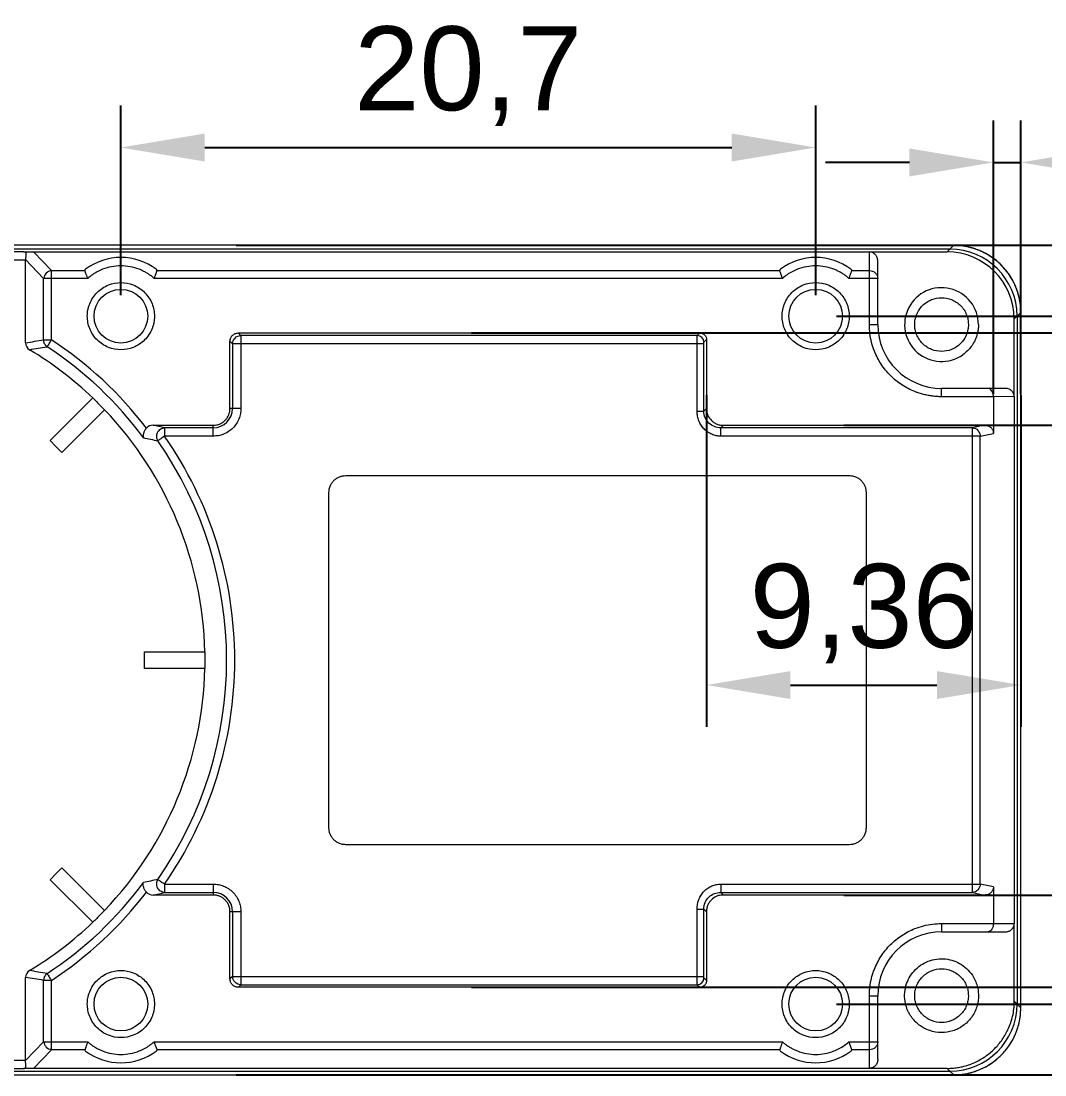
# Model space of a CAD drawing. Header units: millimetres. Extents: x 0 to 297, y 0 to 210.
# Drawn here: x 91.1 to 121.6, y 115.95 to 147.35 of the extents above; entities that cross this region are included whole.
import ezdxf

# ---------------------------------------------------------------- set-up
doc = ezdxf.new("R2010")
doc.units = ezdxf.units.MM
doc.layers.add('标注层', color=90, linetype='Continuous')
doc.styles.get("Standard").update_dxf_attribs({"font": 'arial.ttf'})
doc.dimstyles.new('ISO-25', dxfattribs={"dimtxt": 2.5, "dimasz": 2.5, "dimexe": 1.25, "dimexo": 0.625, "dimtad": 1, "dimtxsty": 'Standard', "dimcen": 2.5, "dimadec": 0, "dimazin": 0, "dimtfac": 1, "dimtmove": 0, "dimatfit": 3, "dimfxl": 0, "dimarcsym": 0})

# ---------------------------------------------------------------- blocks, each defined once
blk = doc.blocks.new('*D5')
at = {"layer": 'Defpoints', "color": 0, "transparency": 16777216}
for p in [(114.773, 143.584), (94.073, 138.557), (114.773, 138.557)]:
    blk.add_point(p, dxfattribs=at)
at = {"layer": '标注层', "color": 0, "lineweight": -2, "transparency": 16777216}
for p, q in [((94.073, 139.182), (94.073, 144.834)), ((114.773, 139.182), (114.773, 144.834)), ((96.573, 143.584), (112.273, 143.584))]:
    blk.add_line(p, q, dxfattribs=at)
at = {"layer": '标注层', "color": 0, "transparency": 16777216}
for points in [[(96.573, 144.001), (96.573, 143.167), (94.073, 143.584)], [(112.273, 144.001), (112.273, 143.167), (114.773, 143.584)]]:
    blk.add_solid(points, dxfattribs=at)
at = {"layer": '标注层', "color": 0, "transparency": 16777216, "insert": (104.423, 145.712), "char_height": 2.5, "attachment_point": 5}
blk.add_mtext('20,7', dxfattribs=at)
blk = doc.blocks.new('*D6')
at = {"layer": 'Defpoints', "color": 0, "transparency": 16777216}
for p in [(114.773, 138.557), (114.773, 118.057), (144.954, 118.057)]:
    blk.add_point(p, dxfattribs=at)
at = {"layer": '标注层', "color": 0, "lineweight": -2, "transparency": 16777216}
for p, q in [((115.398, 138.557), (146.204, 138.557)), ((144.954, 136.057), (144.954, 120.557)), ((115.398, 118.057), (146.204, 118.057))]:
    blk.add_line(p, q, dxfattribs=at)
at = {"layer": '标注层', "color": 0, "transparency": 16777216}
for points in [[(144.537, 136.057), (145.371, 136.057), (144.954, 138.557)], [(144.537, 120.557), (145.371, 120.557), (144.954, 118.057)]]:
    blk.add_solid(points, dxfattribs=at)
at = {"layer": '标注层', "color": 0, "transparency": 16777216, "insert": (142.826, 128.078), "char_height": 2.5, "attachment_point": 5, "rotation": 90}
blk.add_mtext('20,5', dxfattribs=at)
blk = doc.blocks.new('*D7')
at = {"layer": 'Defpoints', "color": 0, "transparency": 16777216}
for p in [(96.881, 140.669), (96.881, 115.946), (150.398, 115.946)]:
    blk.add_point(p, dxfattribs=at)
at = {"layer": '标注层', "color": 0, "lineweight": -2, "transparency": 16777216}
for p, q in [((97.506, 140.669), (151.648, 140.669)), ((150.398, 138.169), (150.398, 118.446)), ((97.506, 115.946), (151.648, 115.946))]:
    blk.add_line(p, q, dxfattribs=at)
at = {"layer": '标注层', "color": 0, "transparency": 16777216}
for points in [[(149.981, 138.169), (150.815, 138.169), (150.398, 140.669)], [(149.981, 118.446), (150.815, 118.446), (150.398, 115.946)]]:
    blk.add_solid(points, dxfattribs=at)
at = {"layer": '标注层', "color": 0, "transparency": 16777216, "insert": (148.271, 128.081), "char_height": 2.5, "attachment_point": 5, "rotation": 90}
blk.add_mtext('24,72', dxfattribs=at)
blk = doc.blocks.new('*D13')
at = {"layer": 'Defpoints', "color": 0, "transparency": 16777216}
for p in [(114.986, 135.307), (114.986, 121.307), (133.987, 121.307)]:
    blk.add_point(p, dxfattribs=at)
at = {"layer": '标注层', "color": 0, "lineweight": -2, "transparency": 16777216}
for p, q in [((115.611, 135.307), (135.237, 135.307)), ((133.987, 132.807), (133.987, 123.807)), ((115.611, 121.307), (135.237, 121.307))]:
    blk.add_line(p, q, dxfattribs=at)
at = {"layer": '标注层', "color": 0, "transparency": 16777216}
for points in [[(133.571, 132.807), (134.404, 132.807), (133.987, 135.307)], [(133.571, 123.807), (134.404, 123.807), (133.987, 121.307)]]:
    blk.add_solid(points, dxfattribs=at)
at = {"layer": '标注层', "color": 0, "transparency": 16777216, "insert": (132.107, 128), "char_height": 2.5, "attachment_point": 5, "rotation": 90}
blk.add_mtext('14', dxfattribs=at)
blk = doc.blocks.new('*D14')
at = {"layer": 'Defpoints', "color": 0, "transparency": 16777216}
for p in [(103.892, 138.057), (139.354, 138.057), (103.892, 118.557)]:
    blk.add_point(p, dxfattribs=at)
at = {"layer": '标注层', "color": 0, "lineweight": -2, "transparency": 16777216}
for p, q in [((104.517, 138.057), (140.604, 138.057)), ((139.354, 121.057), (139.354, 135.557)), ((104.517, 118.557), (140.604, 118.557))]:
    blk.add_line(p, q, dxfattribs=at)
at = {"layer": '标注层', "color": 0, "transparency": 16777216}
for points in [[(138.937, 135.557), (139.771, 135.557), (139.354, 138.057)], [(138.937, 121.057), (139.771, 121.057), (139.354, 118.557)]]:
    blk.add_solid(points, dxfattribs=at)
at = {"layer": '标注层', "color": 0, "transparency": 16777216, "insert": (137.227, 128.233), "char_height": 2.5, "attachment_point": 5, "rotation": 90}
blk.add_mtext('19,5', dxfattribs=at)
blk = doc.blocks.new('*D16')
at = {"layer": 'Defpoints', "color": 0, "transparency": 16777216}
for p in [(120.885, 143.14), (120.068, 135.611), (120.885, 135.611)]:
    blk.add_point(p, dxfattribs=at)
at = {"layer": '标注层', "color": 0, "lineweight": -2, "transparency": 16777216}
for p, q in [((120.068, 136.236), (120.068, 144.39)), ((120.885, 136.236), (120.885, 144.39)), ((117.568, 143.14), (115.068, 143.14)), ((120.068, 143.14), (120.885, 143.14)), ((123.385, 143.14), (133.603, 143.14))]:
    blk.add_line(p, q, dxfattribs=at)
at = {"layer": '标注层', "color": 0, "transparency": 16777216}
for points in [[(117.568, 143.556), (117.568, 142.723), (120.068, 143.14)], [(123.385, 143.556), (123.385, 142.723), (120.885, 143.14)]]:
    blk.add_solid(points, dxfattribs=at)
at = {"layer": '标注层', "color": 0, "transparency": 16777216, "insert": (129.744, 145.267), "char_height": 2.5, "attachment_point": 5}
blk.add_mtext('0,82', dxfattribs=at)
blk = doc.blocks.new('*D17')
at = {"layer": 'Defpoints', "color": 0, "transparency": 16777216}
for p in [(111.521, 136.832), (120.885, 136.832), (120.885, 127.565)]:
    blk.add_point(p, dxfattribs=at)
at = {"layer": '标注层', "color": 0, "lineweight": -2, "transparency": 16777216}
for p, q in [((111.521, 136.207), (111.521, 126.315)), ((120.885, 136.207), (120.885, 126.315)), ((114.021, 127.565), (118.385, 127.565))]:
    blk.add_line(p, q, dxfattribs=at)
at = {"layer": '标注层', "color": 0, "transparency": 16777216}
for points in [[(114.021, 127.981), (114.021, 127.148), (111.521, 127.565)], [(118.385, 127.981), (118.385, 127.148), (120.885, 127.565)]]:
    blk.add_solid(points, dxfattribs=at)
at = {"layer": '标注层', "color": 0, "transparency": 16777216, "insert": (116.203, 129.692), "char_height": 2.5, "attachment_point": 5}
blk.add_mtext('9,36', dxfattribs=at)

msp = doc.modelspace()

# ---------------------------------------------------------------- linework, layer by layer
at = {"color": 7, "linetype": 'Continuous', "lineweight": 15}
for p, q in [((118.885, 140.669), (79.155, 140.669)), ((118.773, 140.557), (79.202, 140.557)), ((91.175, 140.477), (79.235, 140.477)), ((92.004, 139.916), (91.465, 140.474)), ((91.465, 140.473), (116.375, 140.473)), ((116.373, 139.916), (116.375, 140.473)), ((116.375, 140.473), (118.69, 140.473)), ((118.69, 140.473), (118.773, 140.557)), ((118.773, 140.557), (118.885, 140.669)), ((91.235, 140.227), (86.023, 140.227)), ((91.772, 139.685), (91.234, 140.242)), ((91.235, 137.763), (91.235, 140.227)), ((116.623, 139.685), (116.623, 140.203)), ((92.004, 139.916), (93.001, 139.916)), ((95.145, 139.916), (113.701, 139.916)), ((115.845, 139.916), (116.373, 139.916)), ((116.373, 139.685), (116.373, 139.824)), ((92.004, 139.685), (91.772, 139.685)), ((91.772, 137.85), (91.772, 139.685)), ((92.004, 137.85), (92.004, 139.685)), ((93.085, 139.685), (92.004, 139.685)), ((113.785, 139.685), (95.062, 139.685)), ((116.373, 139.685), (115.762, 139.685)), ((116.373, 138.307), (116.373, 139.685)), ((116.623, 138.307), (116.623, 139.685)), ((120.689, 138.474), (120.773, 138.557)), ((120.773, 138.557), (120.885, 138.669)), ((120.773, 138.557), (120.773, 118.057)), ((120.885, 117.945), (120.885, 138.669)), ((116.373, 138.307), (116.623, 138.307)), ((120.689, 136.159), (120.689, 138.474)), ((97.648, 137.981), (97.572, 138.057)), ((97.572, 138.057), (111.322, 138.057)), ((111.246, 137.981), (97.648, 137.981)), ((111.322, 138.057), (111.246, 137.981)), ((91.772, 137.85), (92.004, 137.85)), ((97.323, 137.808), (97.399, 137.732)), ((97.323, 135.807), (97.323, 137.808)), ((97.399, 137.732), (97.399, 135.807)), ((111.242, 137.732), (97.648, 137.732)), ((97.648, 137.732), (97.648, 135.807)), ((111.441, 137.732), (111.242, 137.732)), ((111.242, 135.725), (111.242, 137.732)), ((111.441, 135.725), (111.441, 137.732)), ((111.445, 137.782), (111.521, 137.858)), ((111.521, 137.858), (111.521, 135.805)), ((119.901, 136.407), (118.523, 136.407)), ((118.523, 136.157), (118.523, 136.407)), ((120.419, 136.407), (119.901, 136.407)), ((91.964, 134.851), (93.233, 136.121)), ((120.068, 136.157), (118.523, 136.157)), ((120.689, 136.159), (120.068, 136.157)), ((120.068, 136.157), (120.068, 135.065)), ((120.689, 136.159), (120.689, 120.455)), ((93.587, 135.768), (92.317, 134.498)), ((97.399, 135.807), (97.323, 135.807)), ((97.648, 135.807), (97.399, 135.807)), ((111.242, 135.725), (111.441, 135.725)), ((111.441, 135.725), (111.521, 135.805)), ((95.031, 135.307), (96.823, 135.307)), ((95.373, 135.231), (95.373, 135.151)), ((96.823, 135.231), (95.373, 135.231)), ((96.823, 135.231), (96.823, 135.307)), ((96.823, 134.982), (96.823, 135.231)), ((112.019, 135.307), (111.943, 135.231)), ((119.446, 135.231), (111.943, 135.231)), ((112.019, 135.307), (119.807, 135.307)), ((119.807, 135.307), (119.446, 135.231)), ((119.446, 134.982), (119.446, 135.151)), ((119.677, 134.982), (120.068, 135.065)), ((92.137, 134.671), (91.964, 134.851)), ((96.823, 134.982), (95.373, 134.982)), ((119.446, 134.982), (111.943, 134.982)), ((119.446, 121.633), (119.446, 134.982)), ((119.677, 121.633), (119.677, 134.982)), ((92.317, 134.498), (92.137, 134.671)), ((100.773, 133.807), (115.773, 133.807)), ((100.273, 123.307), (100.273, 133.307)), ((116.273, 133.307), (116.273, 123.307)), ((94.773, 128.557), (96.574, 128.557)), ((94.773, 128.057), (94.773, 128.557)), ((96.574, 128.057), (94.773, 128.057)), ((115.773, 122.807), (100.773, 122.807)), ((91.964, 121.763), (92.137, 121.943)), ((92.137, 121.943), (92.317, 122.117)), ((92.317, 122.117), (93.587, 120.847)), ((93.233, 120.493), (91.964, 121.763)), ((95.373, 121.633), (96.823, 121.633)), ((95.373, 121.633), (95.373, 121.464)), ((96.823, 121.633), (96.823, 121.383)), ((111.943, 121.633), (111.943, 121.383)), ((111.943, 121.633), (119.446, 121.633)), ((120.068, 121.55), (119.677, 121.633)), ((120.068, 121.55), (120.068, 120.457)), ((96.823, 121.307), (95.031, 121.307)), ((95.373, 121.383), (96.823, 121.383)), ((96.823, 121.383), (96.823, 121.307)), ((111.943, 121.383), (119.446, 121.383)), ((111.943, 121.383), (112.019, 121.307)), ((119.807, 121.307), (112.019, 121.307)), ((119.446, 121.383), (119.446, 121.464)), ((119.446, 121.383), (119.807, 121.307)), ((97.323, 118.806), (97.323, 120.807)), ((97.399, 120.807), (97.323, 120.807)), ((97.648, 120.807), (97.399, 120.807)), ((97.399, 120.807), (97.399, 118.883)), ((97.648, 120.807), (97.648, 118.883)), ((111.242, 118.883), (111.242, 120.889)), ((111.441, 118.883), (111.441, 120.889)), ((111.521, 120.809), (111.441, 120.889)), ((111.521, 120.809), (111.521, 118.756)), ((118.523, 120.457), (120.068, 120.457)), ((118.523, 120.457), (118.523, 120.207)), ((120.068, 120.457), (120.689, 120.455)), ((120.689, 118.141), (120.689, 120.455)), ((118.523, 120.207), (119.901, 120.207)), ((119.901, 120.207), (120.419, 120.207)), ((91.235, 116.388), (91.235, 118.852)), ((92.004, 118.764), (91.772, 118.764)), ((91.772, 116.929), (91.772, 118.764)), ((92.004, 116.929), (92.004, 118.764)), ((97.399, 118.883), (97.323, 118.806)), ((97.648, 118.883), (111.242, 118.883)), ((111.242, 118.883), (111.441, 118.883)), ((111.521, 118.756), (111.445, 118.833)), ((97.572, 118.557), (97.648, 118.633)), ((111.322, 118.557), (97.572, 118.557)), ((97.648, 118.633), (111.246, 118.633)), ((111.246, 118.633), (111.322, 118.557)), ((116.373, 116.929), (116.373, 118.307)), ((116.373, 118.307), (116.623, 118.307)), ((116.623, 116.929), (116.623, 118.307)), ((120.773, 118.057), (120.689, 118.141)), ((120.773, 118.057), (120.885, 117.945)), ((91.234, 116.373), (91.772, 116.929)), ((91.772, 116.929), (92.004, 116.929)), ((92.004, 116.929), (93.085, 116.929)), ((95.062, 116.929), (113.785, 116.929)), ((115.762, 116.929), (116.373, 116.929)), ((116.623, 116.412), (116.623, 116.929)), ((92.004, 116.698), (91.465, 116.141)), ((93.001, 116.698), (92.004, 116.698)), ((113.701, 116.698), (95.145, 116.698)), ((116.373, 116.698), (115.845, 116.698)), ((116.373, 116.698), (116.373, 116.79)), ((116.375, 116.141), (116.373, 116.698)), ((86.023, 116.388), (91.235, 116.388)), ((79.155, 115.946), (118.885, 115.946)), ((79.202, 116.057), (118.773, 116.057)), ((79.235, 116.138), (91.175, 116.138)), ((116.375, 116.141), (91.465, 116.141)), ((118.69, 116.141), (116.375, 116.141)), ((118.773, 116.057), (118.69, 116.141)), ((118.885, 115.946), (118.773, 116.057))]:
    msp.add_line(p, q, dxfattribs=at)
at = {"color": 7, "linetype": 'Continuous', "lineweight": 15, "flags": 128}
for points in [[(92.004, 137.85), (91.982, 137.816), (91.96, 137.783), (91.939, 137.752), (91.921, 137.723), (91.904, 137.698), (91.89, 137.676), (91.879, 137.66), (91.872, 137.648)], [(95.373, 134.982), (95.339, 134.959), (95.307, 134.936), (95.276, 134.915), (95.248, 134.895), (95.223, 134.878), (95.202, 134.863), (95.186, 134.852), (95.174, 134.844)], [(95.174, 121.77), (95.186, 121.763), (95.202, 121.751), (95.223, 121.737), (95.248, 121.719), (95.276, 121.7), (95.307, 121.678), (95.339, 121.656), (95.373, 121.633)], [(91.872, 118.966), (91.879, 118.955), (91.89, 118.938), (91.904, 118.917), (91.921, 118.892), (91.939, 118.863), (91.96, 118.831), (91.982, 118.798), (92.004, 118.764)]]:
    msp.add_lwpolyline(points, dxfattribs=at)
at = {"color": 7, "linetype": 'Continuous', "lineweight": 15}
for centre in [(94.073, 138.557), (114.773, 138.557), (94.073, 118.057), (114.773, 118.057)]:
    msp.add_circle(centre, 0.8, dxfattribs=at)
for centre, radius, start, end in [((94.073, 138.557), 1.75, 53.0633, 126.9367), ((114.773, 138.557), 1.75, 53.0633, 126.9367), ((92.041, 139.644), 0.272, 134.4036, 171.205), ((92.045, 139.645), 0.274, 98.6712, 135.2665), ((118.523, 138.307), 1.1, 0, 305.2239), ((118.523, 138.307), 1.9, 180, 270), ((111.244, 137.78), 0.201, 0.5085, 89.4916), ((92.026, 137.848), 0.253, 206.1453, 232.3177), ((85.773, 128.307), 11.156, 36.4479, 56.8594), ((85.773, 128.307), 10.803, 46.326, 58.9009), ((85.773, 128.307), 10.803, 1.326, 43.674), ((96.823, 135.807), 0.576, 270, 0), ((85.773, 128.307), 11.45, 325.1881, 34.8119), ((85.773, 128.307), 10.803, 316.326, 358.674), ((85.773, 128.307), 11.156, 303.1406, 323.5521), ((96.823, 120.807), 0.576, 0, 90), ((85.773, 128.307), 10.803, 301.0991, 313.674), ((118.523, 118.307), 1.9, 90, 180), ((92.04, 118.759), 0.268, 153.7207, 178.8603), ((92.026, 118.766), 0.253, 127.6823, 153.8547), ((111.244, 118.835), 0.201, 270.5084, 359.4915), ((92.041, 116.971), 0.272, 188.795, 225.5964), ((92.045, 116.969), 0.274, 224.7335, 261.3288), ((94.073, 118.057), 1.75, 233.0633, 306.9367), ((114.773, 118.057), 1.75, 233.0633, 306.9367)]:
    msp.add_arc(centre, radius, start, end, dxfattribs=at)
for centre, major_axis, ratio, start_param, end_param in [((91.233, 140.483), (0.354, -0.006), 0.020132, 4.54727, 5.425823), ((118.689, 138.473), (1.414, 1.414), 0.999805, 5.497885, 7.068486), ((118.773, 138.557), (1.414, 1.414), 0.999805, 5.497885, 7.068486), ((118.885, 138.669), (1.414, 1.414), 0.999924, 5.497825, 7.068545), ((91.135, 140.227), (0, 0.25), 0.4, 4.712389, 4.770945), ((118.773, 118.057), (-1.414, 1.414), 0.999805, 2.356292, 3.926893), ((118.885, 117.946), (1.414, -1.414), 0.999924, 5.497825, 7.068545), ((91.135, 116.388), (0, 0.25), 0.4, 4.653833, 4.712389), ((91.233, 116.132), (0.354, 0.006), 0.020132, 0.85733, 1.735915)]:
    msp.add_ellipse(centre, major_axis=major_axis, ratio=ratio, start_param=start_param, end_param=end_param, dxfattribs=at)
for points, knots in [([(91.175, 140.477), (91.193, 140.476), (91.21, 140.472), (91.235, 140.451), (91.242, 140.434), (91.246, 140.369), (91.233, 140.307), (91.234, 140.242)], [0, 0, 0, 0, 0.25, 0.25, 0.5, 0.5, 1, 1, 1, 1]), ([(116.623, 140.203), (116.622, 140.221), (116.62, 140.255), (116.607, 140.301), (116.59, 140.34), (116.57, 140.371), (116.534, 140.414), (116.471, 140.461), (116.406, 140.47), (116.375, 140.473)], [0, 0, 0, 0, 0.13235, 0.250904, 0.355683, 0.446718, 0.524063, 0.771622, 1, 1, 1, 1]), ([(120.883, 138.667), (120.882, 138.719), (120.88, 138.821), (120.863, 138.972), (120.833, 139.134), (120.783, 139.308), (120.689, 139.542), (120.537, 139.811), (120.305, 140.089), (120.027, 140.321), (119.758, 140.472), (119.524, 140.567), (119.326, 140.624), (119.112, 140.661), (118.961, 140.665), (118.883, 140.667)], [0, 0, 0, 0, 0.049444, 0.09758, 0.144682, 0.206455, 0.270169, 0.385967, 0.500021, 0.61391, 0.729873, 0.793429, 0.85536, 0.926277, 1, 1, 1, 1]), ([(92.004, 139.685), (92.004, 139.699), (92.004, 139.726), (92.004, 139.763), (92.004, 139.796), (92.004, 139.836), (92.003, 139.882), (92.004, 139.905), (92.004, 139.916)], [0, 0, 0, 0, 0.140758, 0.270319, 0.389651, 0.500664, 0.750416, 1, 1, 1, 1]), ([(93.022, 139.956), (93.014, 139.949), (92.999, 139.937), (93.001, 139.923), (93.001, 139.916)], [0, 0, 0, 0, 0.524526, 1, 1, 1, 1]), ([(93.085, 139.685), (93.079, 139.7), (93.069, 139.728), (93.055, 139.766), (93.043, 139.799), (93.028, 139.839), (93.013, 139.883), (93.005, 139.906), (93.001, 139.916)], [0, 0, 0, 0, 0.152562, 0.289539, 0.410953, 0.516845, 0.767946, 1, 1, 1, 1]), ([(95.062, 139.685), (95.035, 139.708), (94.982, 139.753), (94.896, 139.813), (94.807, 139.867), (94.715, 139.914), (94.565, 139.979), (94.352, 140.04), (94.073, 140.066), (93.794, 140.04), (93.559, 139.972), (93.369, 139.885), (93.219, 139.796), (93.13, 139.722), (93.085, 139.685)], [0, 0, 0, 0, 0.048558, 0.096783, 0.14491, 0.193176, 0.241815, 0.370804, 0.500041, 0.62903, 0.758267, 0.838972, 0.919183, 1, 1, 1, 1]), ([(95.145, 139.916), (95.143, 139.91), (95.138, 139.896), (95.127, 139.865), (95.112, 139.823), (95.09, 139.763), (95.072, 139.713), (95.062, 139.685)], [0, 0, 0, 0, 0.152993, 0.314287, 0.484311, 0.711211, 1, 1, 1, 1]), ([(95.145, 139.916), (95.146, 139.921), (95.147, 139.929), (95.14, 139.943), (95.13, 139.952), (95.125, 139.956)], [0, 0, 0, 0, 0.313099, 0.643642, 1, 1, 1, 1]), ([(113.722, 139.956), (113.714, 139.949), (113.699, 139.937), (113.701, 139.923), (113.701, 139.916)], [0, 0, 0, 0, 0.524526, 1, 1, 1, 1]), ([(113.785, 139.685), (113.779, 139.7), (113.769, 139.728), (113.755, 139.766), (113.743, 139.799), (113.728, 139.839), (113.713, 139.883), (113.705, 139.906), (113.701, 139.916)], [0, 0, 0, 0, 0.152562, 0.289539, 0.410953, 0.516845, 0.767946, 1, 1, 1, 1]), ([(115.762, 139.685), (115.735, 139.708), (115.682, 139.753), (115.596, 139.813), (115.507, 139.867), (115.415, 139.914), (115.265, 139.979), (115.052, 140.04), (114.773, 140.066), (114.494, 140.04), (114.259, 139.972), (114.069, 139.885), (113.919, 139.796), (113.83, 139.722), (113.785, 139.685)], [0, 0, 0, 0, 0.048558, 0.096783, 0.14491, 0.193176, 0.241815, 0.370804, 0.500041, 0.62903, 0.758267, 0.838972, 0.919183, 1, 1, 1, 1]), ([(115.845, 139.916), (115.843, 139.91), (115.838, 139.896), (115.827, 139.865), (115.812, 139.823), (115.79, 139.763), (115.772, 139.713), (115.762, 139.685)], [0, 0, 0, 0, 0.152955, 0.314153, 0.484022, 0.710988, 1, 1, 1, 1]), ([(115.845, 139.916), (115.846, 139.921), (115.847, 139.929), (115.84, 139.943), (115.83, 139.952), (115.825, 139.956)], [0, 0, 0, 0, 0.313099, 0.643642, 1, 1, 1, 1]), ([(116.373, 139.916), (116.439, 139.916), (116.504, 139.892), (116.596, 139.806), (116.623, 139.746), (116.623, 139.685)], [0, 0, 0, 0, 0.5, 0.5, 1, 1, 1, 1]), ([(93.073, 138.557), (93.074, 138.589), (93.076, 138.652), (93.089, 138.745), (93.111, 138.836), (93.154, 138.96), (93.231, 139.11), (93.361, 139.269), (93.52, 139.399), (93.753, 139.52), (94.073, 139.581), (94.393, 139.52), (94.626, 139.399), (94.785, 139.269), (94.915, 139.11), (95.006, 138.933), (95.063, 138.746), (95.07, 138.62), (95.073, 138.557)], [0, 0, 0, 0, 0.030166, 0.060083, 0.090022, 0.12025, 0.185225, 0.25037, 0.315344, 0.38049, 0.500065, 0.619641, 0.684615, 0.749761, 0.814735, 0.87988, 0.939898, 1, 1, 1, 1]), ([(113.773, 138.557), (113.774, 138.589), (113.776, 138.652), (113.789, 138.745), (113.811, 138.836), (113.854, 138.96), (113.931, 139.11), (114.061, 139.269), (114.22, 139.399), (114.453, 139.52), (114.773, 139.581), (115.093, 139.52), (115.326, 139.399), (115.485, 139.269), (115.615, 139.11), (115.706, 138.933), (115.763, 138.746), (115.77, 138.62), (115.773, 138.557)], [0, 0, 0, 0, 0.030166, 0.060083, 0.090022, 0.12025, 0.185225, 0.25037, 0.315344, 0.38049, 0.500065, 0.619641, 0.684615, 0.749761, 0.814735, 0.87988, 0.939898, 1, 1, 1, 1]), ([(116.623, 139.685), (116.623, 139.685), (116.596, 139.685), (116.504, 139.685), (116.439, 139.685), (116.373, 139.685)], [0, 0, 0, 0, 0.5, 0.5, 1, 1, 1, 1]), ([(117.723, 138.307), (117.724, 138.332), (117.725, 138.383), (117.736, 138.457), (117.754, 138.531), (117.788, 138.63), (117.85, 138.75), (117.954, 138.877), (118.081, 138.981), (118.267, 139.077), (118.523, 139.126), (118.833, 139.067), (119.059, 138.919), (119.197, 138.75), (119.27, 138.608), (119.315, 138.458), (119.32, 138.358), (119.323, 138.307)], [0, 0, 0, 0, 0.030179, 0.060114, 0.090076, 0.120333, 0.185331, 0.250543, 0.315541, 0.380753, 0.500411, 0.62007, 0.749587, 0.814585, 0.879797, 0.939846, 1, 1, 1, 1]), ([(95.073, 138.557), (95.072, 138.526), (95.071, 138.463), (95.057, 138.37), (95.035, 138.278), (94.993, 138.154), (94.915, 138.004), (94.785, 137.845), (94.626, 137.715), (94.393, 137.595), (94.073, 137.533), (93.753, 137.595), (93.52, 137.715), (93.361, 137.845), (93.231, 138.004), (93.14, 138.182), (93.083, 138.369), (93.076, 138.494), (93.073, 138.557)], [0, 0, 0, 0, 0.030166, 0.060083, 0.090022, 0.12025, 0.185225, 0.25037, 0.315344, 0.38049, 0.500065, 0.619641, 0.684615, 0.749761, 0.814735, 0.87988, 0.939898, 1, 1, 1, 1]), ([(115.773, 138.557), (115.772, 138.526), (115.771, 138.463), (115.757, 138.37), (115.735, 138.278), (115.693, 138.154), (115.615, 138.004), (115.485, 137.845), (115.326, 137.715), (115.093, 137.595), (114.773, 137.533), (114.453, 137.595), (114.22, 137.715), (114.061, 137.845), (113.931, 138.004), (113.84, 138.182), (113.783, 138.369), (113.776, 138.494), (113.773, 138.557)], [0, 0, 0, 0, 0.0301662, 0.0600835, 0.0900217, 0.1202503, 0.1852247, 0.25037, 0.3153444, 0.3804898, 0.5000653, 0.6196409, 0.6846152, 0.7497605, 0.814735, 0.8798803, 0.9398985, 1, 1, 1, 1]), ([(118.523, 136.157), (118.478, 136.158), (118.388, 136.16), (118.253, 136.173), (118.12, 136.194), (117.989, 136.223), (117.859, 136.261), (117.637, 136.341), (117.334, 136.497), (116.993, 136.777), (116.713, 137.118), (116.536, 137.461), (116.435, 137.771), (116.383, 138.037), (116.376, 138.217), (116.373, 138.307)], [0, 0, 0, 0, 0.040278, 0.080245, 0.120061, 0.159886, 0.199879, 0.2402, 0.370049, 0.500058, 0.629907, 0.759916, 0.840123, 0.919724, 1, 1, 1, 1]), ([(119.323, 138.307), (119.322, 138.282), (119.321, 138.232), (119.31, 138.157), (119.293, 138.084), (119.259, 137.985), (119.197, 137.865), (119.093, 137.738), (118.966, 137.634), (118.779, 137.537), (118.523, 137.488), (118.213, 137.547), (117.988, 137.696), (117.85, 137.865), (117.777, 138.007), (117.731, 138.156), (117.726, 138.257), (117.723, 138.307)], [0, 0, 0, 0, 0.030179, 0.060114, 0.090076, 0.120333, 0.185331, 0.250543, 0.315541, 0.380753, 0.500411, 0.62007, 0.749587, 0.814585, 0.879797, 0.939846, 1, 1, 1, 1]), ([(119.623, 138.307), (119.622, 138.272), (119.62, 138.202), (119.605, 138.098), (119.58, 137.996), (119.546, 137.897), (119.492, 137.779), (119.411, 137.65), (119.296, 137.516), (119.204, 137.445), (119.158, 137.409)], [0, 0, 0, 0, 0.100882, 0.20041, 0.29951, 0.39912, 0.500161, 0.667386, 0.832553, 1, 1, 1, 1]), ([(97.323, 137.808), (97.324, 137.826), (97.326, 137.862), (97.341, 137.91), (97.365, 137.951), (97.406, 137.998), (97.474, 138.047), (97.539, 138.054), (97.572, 138.057)], [0, 0, 0, 0, 0.140476, 0.272209, 0.380843, 0.501543, 0.750033, 1, 1, 1, 1]), ([(97.399, 137.732), (97.4, 137.797), (97.427, 137.861), (97.519, 137.953), (97.584, 137.98), (97.648, 137.981)], [0, 0, 0, 0, 0.5, 0.5, 1, 1, 1, 1]), ([(97.648, 137.981), (97.648, 137.976), (97.648, 137.946), (97.648, 137.855), (97.648, 137.794), (97.648, 137.732)], [0, 0, 0, 0, 0.5, 0.5, 1, 1, 1, 1]), ([(111.242, 137.732), (111.242, 137.748), (111.242, 137.782), (111.242, 137.834), (111.243, 137.885), (111.244, 137.932), (111.245, 137.968), (111.245, 137.977), (111.246, 137.981)], [0, 0, 0, 0, 0.1311159, 0.2764733, 0.4360579, 0.6098532, 0.7978406, 1, 1, 1, 1]), ([(111.322, 138.057), (111.335, 138.057), (111.361, 138.055), (111.399, 138.044), (111.433, 138.025), (111.473, 137.992), (111.513, 137.937), (111.519, 137.884), (111.521, 137.858)], [0, 0, 0, 0, 0.127661, 0.250359, 0.373165, 0.501136, 0.749829, 1, 1, 1, 1]), ([(91.235, 137.763), (91.324, 137.778), (91.503, 137.81), (91.682, 137.837), (91.772, 137.85)], [0, 0, 0, 0, 0.498939, 1, 1, 1, 1]), ([(91.353, 137.558), (91.439, 137.574), (91.612, 137.606), (91.785, 137.634), (91.872, 137.648)], [0, 0, 0, 0, 0.495469, 1, 1, 1, 1]), ([(97.648, 137.732), (97.587, 137.732), (97.525, 137.732), (97.434, 137.732), (97.405, 137.732), (97.399, 137.732)], [0, 0, 0, 0, 0.5, 0.5, 1, 1, 1, 1]), ([(120.068, 136.157), (120.068, 136.172), (120.067, 136.203), (120.058, 136.248), (120.044, 136.29), (120.019, 136.339), (119.971, 136.393), (119.927, 136.402), (119.901, 136.407)], [0, 0, 0, 0, 0.104231, 0.212664, 0.32667, 0.447434, 0.674395, 1, 1, 1, 1]), ([(120.689, 136.159), (120.688, 136.174), (120.686, 136.205), (120.671, 136.251), (120.647, 136.294), (120.606, 136.342), (120.531, 136.394), (120.46, 136.402), (120.419, 136.407)], [0, 0, 0, 0, 0.112682, 0.229587, 0.35135, 0.478532, 0.696809, 1, 1, 1, 1]), ([(93.233, 136.121), (93.273, 136.082), (93.351, 136.003), (93.469, 135.885), (93.548, 135.807), (93.587, 135.768)], [0, 0, 0, 0, 0.333517, 0.666483, 1, 1, 1, 1]), ([(97.648, 135.807), (97.648, 135.781), (97.646, 135.729), (97.635, 135.652), (97.617, 135.577), (97.582, 135.475), (97.518, 135.351), (97.411, 135.22), (97.28, 135.112), (97.133, 135.037), (96.979, 134.99), (96.875, 134.985), (96.823, 134.982)], [0, 0, 0, 0, 0.060245, 0.120003, 0.179811, 0.240207, 0.369961, 0.50013, 0.629884, 0.760052, 0.879925, 1, 1, 1, 1]), ([(96.823, 135.307), (96.844, 135.308), (96.886, 135.309), (96.948, 135.322), (97.02, 135.345), (97.1, 135.386), (97.179, 135.451), (97.244, 135.531), (97.29, 135.619), (97.318, 135.713), (97.322, 135.776), (97.323, 135.807)], [0, 0, 0, 0, 0.080115, 0.159741, 0.240152, 0.369781, 0.500092, 0.629721, 0.760033, 0.87985, 1, 1, 1, 1]), ([(111.943, 134.982), (111.921, 134.983), (111.876, 134.984), (111.81, 134.995), (111.744, 135.012), (111.658, 135.044), (111.554, 135.101), (111.446, 135.193), (111.356, 135.306), (111.291, 135.435), (111.249, 135.577), (111.244, 135.675), (111.242, 135.725)], [0, 0, 0, 0, 0.058904, 0.117778, 0.177243, 0.237903, 0.361768, 0.486687, 0.612925, 0.740288, 0.868318, 1, 1, 1, 1]), ([(111.943, 135.231), (111.816, 135.23), (111.688, 135.279), (111.499, 135.459), (111.441, 135.59), (111.441, 135.725)], [0, 0, 0, 0, 0.5, 0.5, 1, 1, 1, 1]), ([(111.521, 135.805), (111.522, 135.781), (111.524, 135.732), (111.538, 135.662), (111.573, 135.562), (111.644, 135.47), (111.734, 135.392), (111.815, 135.344), (111.911, 135.312), (111.982, 135.309), (112.019, 135.307)], [0, 0, 0, 0, 0.094768, 0.184763, 0.271812, 0.499655, 0.617564, 0.728405, 0.858339, 1, 1, 1, 1]), ([(94.833, 135.222), (94.825, 135.213), (94.808, 135.193), (94.786, 135.161), (94.767, 135.124), (94.753, 135.087), (94.742, 135.048), (94.737, 135.006), (94.739, 134.966), (94.744, 134.944), (94.747, 134.935)], [0, 0, 0, 0, 0.097645, 0.204776, 0.321107, 0.445944, 0.556187, 0.708972, 0.881115, 1, 1, 1, 1]), ([(95.174, 134.844), (95.156, 134.874), (95.143, 134.913), (95.137, 135.002), (95.146, 135.052), (95.19, 135.139), (95.225, 135.175), (95.299, 135.22), (95.338, 135.23), (95.373, 135.231)], [0, 0, 0, 0, 0.25, 0.25, 0.5, 0.5, 0.75, 0.75, 1, 1, 1, 1]), ([(111.943, 134.982), (111.943, 135.038), (111.943, 135.103), (111.943, 135.199), (111.943, 135.226), (111.943, 135.231)], [0, 0, 0, 0, 0.5, 0.5, 1, 1, 1, 1]), ([(119.446, 135.231), (119.505, 135.229), (119.564, 135.201), (119.649, 135.109), (119.675, 135.046), (119.677, 134.982)], [0, 0, 0, 0, 0.5, 0.5, 1, 1, 1, 1]), ([(119.807, 135.307), (119.824, 135.306), (119.858, 135.305), (119.906, 135.291), (119.951, 135.27), (120.004, 135.23), (120.058, 135.164), (120.065, 135.098), (120.068, 135.065)], [0, 0, 0, 0, 0.129972, 0.254733, 0.378605, 0.506001, 0.753005, 1, 1, 1, 1]), ([(94.747, 134.935), (94.818, 134.92), (94.962, 134.89), (95.103, 134.859), (95.174, 134.844)], [0, 0, 0, 0, 0.49511, 1, 1, 1, 1]), ([(95.373, 121.633), (96.735, 123.592), (97.465, 125.921), (97.465, 130.693), (96.735, 133.023), (95.373, 134.982)], [0, 0, 0, 0, 0.5, 0.5, 1, 1, 1, 1]), ([(119.677, 134.982), (119.658, 134.982), (119.626, 134.982), (119.544, 134.982), (119.495, 134.982), (119.446, 134.982)], [0, 0, 0, 0, 0.5, 0.5, 1, 1, 1, 1]), ([(100.273, 133.307), (100.274, 133.328), (100.275, 133.37), (100.288, 133.432), (100.311, 133.504), (100.352, 133.583), (100.417, 133.663), (100.496, 133.728), (100.585, 133.774), (100.679, 133.802), (100.742, 133.806), (100.773, 133.807)], [0, 0, 0, 0, 0.0795968, 0.1592228, 0.2401291, 0.3686016, 0.5000689, 0.6285428, 0.7600114, 0.8792821, 1, 1, 1, 1]), ([(115.773, 133.807), (115.794, 133.806), (115.836, 133.805), (115.897, 133.793), (115.97, 133.77), (116.049, 133.728), (116.129, 133.664), (116.194, 133.584), (116.24, 133.495), (116.268, 133.402), (116.272, 133.339), (116.273, 133.307)], [0, 0, 0, 0, 0.079597, 0.159223, 0.240129, 0.368602, 0.500069, 0.628543, 0.760011, 0.879282, 1, 1, 1, 1]), ([(96.574, 128.557), (96.574, 128.502), (96.574, 128.391), (96.574, 128.224), (96.574, 128.113), (96.574, 128.057)], [0, 0, 0, 0, 0.333517, 0.666483, 1, 1, 1, 1]), ([(100.773, 122.807), (100.752, 122.808), (100.711, 122.809), (100.649, 122.822), (100.577, 122.845), (100.497, 122.886), (100.418, 122.951), (100.352, 123.03), (100.307, 123.119), (100.278, 123.213), (100.275, 123.276), (100.273, 123.307)], [0, 0, 0, 0, 0.079597, 0.159223, 0.240129, 0.368602, 0.500069, 0.628543, 0.760011, 0.879282, 1, 1, 1, 1]), ([(116.273, 123.307), (116.272, 123.286), (116.271, 123.245), (116.259, 123.183), (116.236, 123.111), (116.194, 123.031), (116.13, 122.952), (116.05, 122.886), (115.961, 122.841), (115.868, 122.812), (115.805, 122.809), (115.773, 122.807)], [0, 0, 0, 0, 0.0795968, 0.1592228, 0.2401291, 0.3686016, 0.5000689, 0.6285428, 0.7600114, 0.8792821, 1, 1, 1, 1]), ([(94.833, 121.392), (94.825, 121.402), (94.808, 121.422), (94.786, 121.455), (94.767, 121.491), (94.748, 121.54), (94.734, 121.608), (94.742, 121.653), (94.747, 121.68)], [0, 0, 0, 0, 0.101667, 0.209474, 0.324254, 0.446684, 0.675649, 1, 1, 1, 1]), ([(95.174, 121.77), (95.103, 121.755), (94.962, 121.725), (94.818, 121.695), (94.747, 121.68)], [0, 0, 0, 0, 0.504889, 1, 1, 1, 1]), ([(95.373, 121.383), (95.338, 121.385), (95.299, 121.394), (95.225, 121.44), (95.19, 121.476), (95.146, 121.563), (95.137, 121.612), (95.143, 121.701), (95.156, 121.74), (95.174, 121.77)], [0, 0, 0, 0, 0.25, 0.25, 0.5, 0.5, 0.75, 0.75, 1, 1, 1, 1]), ([(96.823, 121.633), (96.849, 121.632), (96.901, 121.63), (96.978, 121.619), (97.054, 121.601), (97.156, 121.566), (97.28, 121.502), (97.411, 121.395), (97.518, 121.264), (97.593, 121.117), (97.64, 120.963), (97.646, 120.859), (97.648, 120.807)], [0, 0, 0, 0, 0.060245, 0.120003, 0.179811, 0.240207, 0.369961, 0.50013, 0.629884, 0.760052, 0.879925, 1, 1, 1, 1]), ([(111.242, 120.889), (111.242, 120.915), (111.244, 120.964), (111.254, 121.038), (111.271, 121.109), (111.301, 121.201), (111.356, 121.309), (111.446, 121.421), (111.554, 121.514), (111.677, 121.581), (111.808, 121.625), (111.898, 121.63), (111.943, 121.633)], [0, 0, 0, 0, 0.066513, 0.13167, 0.196037, 0.260198, 0.387025, 0.513675, 0.638113, 0.76243, 0.882164, 1, 1, 1, 1]), ([(119.446, 121.633), (119.495, 121.633), (119.544, 121.633), (119.626, 121.633), (119.658, 121.633), (119.677, 121.633)], [0, 0, 0, 0, 0.5, 0.5, 1, 1, 1, 1]), ([(119.677, 121.633), (119.675, 121.569), (119.649, 121.505), (119.564, 121.413), (119.505, 121.386), (119.446, 121.383)], [0, 0, 0, 0, 0.5, 0.5, 1, 1, 1, 1]), ([(120.068, 121.55), (120.067, 121.531), (120.066, 121.496), (120.049, 121.448), (120.023, 121.408), (119.979, 121.363), (119.908, 121.316), (119.841, 121.31), (119.807, 121.307)], [0, 0, 0, 0, 0.139345, 0.269321, 0.376428, 0.496771, 0.745596, 1, 1, 1, 1]), ([(97.323, 120.807), (97.322, 120.828), (97.321, 120.87), (97.309, 120.932), (97.285, 121.004), (97.244, 121.084), (97.179, 121.163), (97.1, 121.228), (97.011, 121.274), (96.917, 121.302), (96.855, 121.306), (96.823, 121.307)], [0, 0, 0, 0, 0.080115, 0.159741, 0.240152, 0.369781, 0.500092, 0.629721, 0.760033, 0.87985, 1, 1, 1, 1]), ([(111.441, 120.889), (111.441, 121.024), (111.499, 121.156), (111.688, 121.336), (111.816, 121.384), (111.943, 121.383)], [0, 0, 0, 0, 0.5, 0.5, 1, 1, 1, 1]), ([(112.019, 121.307), (111.995, 121.306), (111.946, 121.305), (111.876, 121.29), (111.776, 121.255), (111.684, 121.185), (111.606, 121.095), (111.558, 121.013), (111.526, 120.917), (111.523, 120.846), (111.521, 120.809)], [0, 0, 0, 0, 0.094768, 0.184763, 0.271812, 0.499655, 0.617564, 0.728405, 0.858339, 1, 1, 1, 1]), ([(93.587, 120.847), (93.548, 120.808), (93.469, 120.729), (93.351, 120.611), (93.273, 120.533), (93.233, 120.493)], [0, 0, 0, 0, 0.333517, 0.666483, 1, 1, 1, 1]), ([(111.242, 120.889), (111.287, 120.889), (111.339, 120.889), (111.415, 120.889), (111.437, 120.889), (111.441, 120.889)], [0, 0, 0, 0, 0.5, 0.5, 1, 1, 1, 1]), ([(116.373, 118.307), (116.374, 118.353), (116.376, 118.443), (116.389, 118.577), (116.409, 118.71), (116.439, 118.842), (116.477, 118.971), (116.557, 119.194), (116.713, 119.496), (116.992, 119.838), (117.334, 120.117), (117.676, 120.294), (117.987, 120.395), (118.253, 120.448), (118.433, 120.454), (118.523, 120.457)], [0, 0, 0, 0, 0.040278, 0.080245, 0.120061, 0.159886, 0.199879, 0.2402, 0.370049, 0.500058, 0.629907, 0.759916, 0.840123, 0.919724, 1, 1, 1, 1]), ([(120.068, 120.457), (120.068, 120.442), (120.067, 120.412), (120.058, 120.367), (120.044, 120.324), (120.019, 120.275), (119.973, 120.221), (119.928, 120.212), (119.901, 120.207)], [0, 0, 0, 0, 0.1042307, 0.2126636, 0.3266705, 0.4474335, 0.6743952, 1, 1, 1, 1]), ([(120.419, 120.207), (120.437, 120.208), (120.471, 120.21), (120.517, 120.223), (120.556, 120.241), (120.587, 120.261), (120.63, 120.297), (120.677, 120.36), (120.686, 120.424), (120.689, 120.455)], [0, 0, 0, 0, 0.13235, 0.250904, 0.355683, 0.446718, 0.524063, 0.771622, 1, 1, 1, 1]), ([(117.625, 117.673), (117.605, 117.701), (117.568, 117.758), (117.521, 117.849), (117.483, 117.943), (117.454, 118.042), (117.424, 118.195), (117.416, 118.408), (117.472, 118.664), (117.582, 118.897), (117.743, 119.096), (117.946, 119.257), (118.187, 119.365), (118.446, 119.416), (118.706, 119.402), (118.952, 119.331), (119.175, 119.205), (119.369, 119.028), (119.499, 118.831), (119.575, 118.644), (119.616, 118.478), (119.621, 118.364), (119.623, 118.307)], [0, 0, 0, 0, 0.02497, 0.049624, 0.07418, 0.098856, 0.123867, 0.187977, 0.252219, 0.312694, 0.373297, 0.436603, 0.500037, 0.563343, 0.626778, 0.687253, 0.747856, 0.811967, 0.876208, 0.917612, 0.958538, 1, 1, 1, 1]), ([(91.872, 118.966), (91.785, 118.98), (91.612, 119.008), (91.439, 119.041), (91.353, 119.057)], [0, 0, 0, 0, 0.50453, 1, 1, 1, 1]), ([(93.073, 118.057), (93.074, 118.089), (93.076, 118.152), (93.089, 118.245), (93.111, 118.336), (93.154, 118.46), (93.231, 118.61), (93.361, 118.769), (93.52, 118.899), (93.753, 119.02), (94.073, 119.081), (94.393, 119.02), (94.626, 118.899), (94.785, 118.769), (94.915, 118.61), (95.006, 118.433), (95.063, 118.246), (95.07, 118.12), (95.073, 118.057)], [0, 0, 0, 0, 0.030166, 0.060083, 0.090022, 0.12025, 0.185225, 0.25037, 0.315344, 0.38049, 0.500065, 0.619641, 0.684615, 0.749761, 0.814735, 0.87988, 0.939898, 1, 1, 1, 1]), ([(113.773, 118.057), (113.774, 118.089), (113.776, 118.152), (113.789, 118.245), (113.811, 118.336), (113.854, 118.46), (113.931, 118.61), (114.061, 118.769), (114.22, 118.899), (114.453, 119.02), (114.773, 119.081), (115.093, 119.02), (115.326, 118.899), (115.485, 118.769), (115.615, 118.61), (115.706, 118.433), (115.763, 118.246), (115.77, 118.12), (115.773, 118.057)], [0, 0, 0, 0, 0.0301662, 0.0600835, 0.0900217, 0.1202503, 0.1852247, 0.25037, 0.3153444, 0.3804898, 0.5000653, 0.6196409, 0.6846152, 0.7497605, 0.814735, 0.8798803, 0.9398985, 1, 1, 1, 1]), ([(117.723, 118.307), (117.724, 118.332), (117.725, 118.383), (117.736, 118.457), (117.754, 118.531), (117.788, 118.63), (117.85, 118.75), (117.954, 118.877), (118.081, 118.981), (118.267, 119.077), (118.523, 119.126), (118.833, 119.067), (119.059, 118.919), (119.197, 118.75), (119.27, 118.608), (119.315, 118.458), (119.32, 118.358), (119.323, 118.307)], [0, 0, 0, 0, 0.030179, 0.060114, 0.090076, 0.120333, 0.185331, 0.250543, 0.315541, 0.380753, 0.500411, 0.62007, 0.749587, 0.814585, 0.879797, 0.939846, 1, 1, 1, 1]), ([(91.772, 118.764), (91.682, 118.778), (91.503, 118.805), (91.324, 118.836), (91.235, 118.852)], [0, 0, 0, 0, 0.501063, 1, 1, 1, 1]), ([(97.572, 118.557), (97.554, 118.558), (97.518, 118.56), (97.471, 118.575), (97.43, 118.599), (97.383, 118.64), (97.333, 118.708), (97.326, 118.773), (97.323, 118.806)], [0, 0, 0, 0, 0.140476, 0.272209, 0.380843, 0.501543, 0.750033, 1, 1, 1, 1]), ([(97.399, 118.883), (97.405, 118.883), (97.434, 118.883), (97.525, 118.883), (97.587, 118.883), (97.648, 118.883)], [0, 0, 0, 0, 0.5, 0.5, 1, 1, 1, 1]), ([(97.648, 118.633), (97.584, 118.634), (97.519, 118.661), (97.427, 118.753), (97.4, 118.818), (97.399, 118.883)], [0, 0, 0, 0, 0.5, 0.5, 1, 1, 1, 1]), ([(97.648, 118.883), (97.648, 118.821), (97.648, 118.759), (97.648, 118.668), (97.648, 118.639), (97.648, 118.633)], [0, 0, 0, 0, 0.5, 0.5, 1, 1, 1, 1]), ([(111.246, 118.633), (111.245, 118.636), (111.245, 118.641), (111.244, 118.659), (111.244, 118.684), (111.243, 118.714), (111.243, 118.747), (111.242, 118.781), (111.242, 118.816), (111.242, 118.85), (111.242, 118.872), (111.242, 118.883)], [0, 0, 0, 0, 0.135569, 0.265029, 0.388378, 0.505611, 0.616729, 0.721728, 0.820607, 0.913365, 1, 1, 1, 1]), ([(111.521, 118.756), (111.521, 118.743), (111.519, 118.717), (111.508, 118.68), (111.489, 118.645), (111.456, 118.605), (111.401, 118.565), (111.348, 118.56), (111.322, 118.557)], [0, 0, 0, 0, 0.127661, 0.250359, 0.373165, 0.501136, 0.749829, 1, 1, 1, 1]), ([(119.623, 118.307), (119.623, 118.279), (119.621, 118.223), (119.611, 118.139), (119.595, 118.055), (119.564, 117.944), (119.508, 117.807), (119.384, 117.605), (119.173, 117.397), (118.861, 117.242), (118.517, 117.189), (118.225, 117.237), (118.007, 117.33), (117.859, 117.425), (117.728, 117.539), (117.659, 117.628), (117.625, 117.673)], [0, 0, 0, 0, 0.030575, 0.060993, 0.091434, 0.12208, 0.186175, 0.250462, 0.378418, 0.500044, 0.62167, 0.749626, 0.81372, 0.878008, 0.938956, 1, 1, 1, 1]), ([(119.323, 118.307), (119.322, 118.282), (119.321, 118.232), (119.31, 118.157), (119.293, 118.084), (119.259, 117.985), (119.197, 117.865), (119.093, 117.738), (118.966, 117.634), (118.779, 117.537), (118.523, 117.488), (118.213, 117.547), (117.988, 117.696), (117.85, 117.865), (117.777, 118.007), (117.731, 118.156), (117.726, 118.257), (117.723, 118.307)], [0, 0, 0, 0, 0.030179, 0.060114, 0.090076, 0.120333, 0.185331, 0.250543, 0.315541, 0.380753, 0.500411, 0.62007, 0.749587, 0.814585, 0.879797, 0.939846, 1, 1, 1, 1]), ([(118.69, 116.141), (118.741, 116.142), (118.843, 116.144), (118.994, 116.161), (119.156, 116.191), (119.33, 116.241), (119.564, 116.336), (119.833, 116.487), (120.111, 116.719), (120.343, 116.997), (120.495, 117.266), (120.589, 117.5), (120.646, 117.698), (120.683, 117.912), (120.687, 118.064), (120.689, 118.141)], [0, 0, 0, 0, 0.049444, 0.09758, 0.144682, 0.206455, 0.270169, 0.385967, 0.500021, 0.61391, 0.729873, 0.793429, 0.85536, 0.926277, 1, 1, 1, 1]), ([(95.073, 118.057), (95.072, 118.026), (95.071, 117.963), (95.057, 117.87), (95.035, 117.778), (94.993, 117.654), (94.915, 117.504), (94.785, 117.345), (94.626, 117.215), (94.393, 117.095), (94.073, 117.033), (93.753, 117.095), (93.52, 117.215), (93.361, 117.345), (93.231, 117.504), (93.14, 117.682), (93.083, 117.869), (93.076, 117.994), (93.073, 118.057)], [0, 0, 0, 0, 0.030166, 0.060083, 0.090022, 0.12025, 0.185225, 0.25037, 0.315344, 0.38049, 0.500065, 0.619641, 0.684615, 0.749761, 0.814735, 0.87988, 0.939898, 1, 1, 1, 1]), ([(115.773, 118.057), (115.772, 118.026), (115.771, 117.963), (115.757, 117.87), (115.735, 117.778), (115.693, 117.654), (115.615, 117.504), (115.485, 117.345), (115.326, 117.215), (115.093, 117.095), (114.773, 117.033), (114.453, 117.095), (114.22, 117.215), (114.061, 117.345), (113.931, 117.504), (113.84, 117.682), (113.783, 117.869), (113.776, 117.994), (113.773, 118.057)], [0, 0, 0, 0, 0.030166, 0.060083, 0.090022, 0.12025, 0.185225, 0.25037, 0.315344, 0.38049, 0.500065, 0.619641, 0.684615, 0.749761, 0.814735, 0.87988, 0.939898, 1, 1, 1, 1]), ([(118.883, 115.947), (118.935, 115.948), (119.037, 115.95), (119.188, 115.967), (119.35, 115.997), (119.524, 116.047), (119.758, 116.142), (120.027, 116.294), (120.305, 116.525), (120.537, 116.803), (120.688, 117.072), (120.783, 117.307), (120.84, 117.505), (120.876, 117.718), (120.881, 117.87), (120.883, 117.947)], [0, 0, 0, 0, 0.049444, 0.09758, 0.144682, 0.206455, 0.270169, 0.385967, 0.500021, 0.61391, 0.729873, 0.793429, 0.85536, 0.926277, 1, 1, 1, 1]), ([(92.004, 116.698), (92.004, 116.705), (92.003, 116.719), (92.003, 116.751), (92.004, 116.794), (92.004, 116.853), (92.004, 116.903), (92.004, 116.929)], [0, 0, 0, 0, 0.170168, 0.330164, 0.500527, 0.730402, 1, 1, 1, 1]), ([(93.085, 116.929), (93.079, 116.913), (93.067, 116.883), (93.051, 116.839), (93.037, 116.8), (93.024, 116.766), (93.015, 116.737), (93.007, 116.714), (93.003, 116.703), (93.001, 116.698)], [0, 0, 0, 0, 0.163297, 0.319838, 0.469528, 0.612324, 0.748249, 0.87741, 1, 1, 1, 1]), ([(93.085, 116.929), (93.111, 116.907), (93.165, 116.862), (93.25, 116.802), (93.339, 116.748), (93.432, 116.7), (93.581, 116.636), (93.794, 116.574), (94.073, 116.549), (94.352, 116.574), (94.588, 116.642), (94.777, 116.729), (94.927, 116.819), (95.017, 116.892), (95.062, 116.929)], [0, 0, 0, 0, 0.048558, 0.096783, 0.14491, 0.193176, 0.241815, 0.370804, 0.500041, 0.62903, 0.758267, 0.838972, 0.919183, 1, 1, 1, 1]), ([(95.062, 116.929), (95.067, 116.914), (95.077, 116.887), (95.091, 116.848), (95.103, 116.816), (95.118, 116.776), (95.133, 116.731), (95.141, 116.709), (95.145, 116.698)], [0, 0, 0, 0, 0.152562, 0.2895386, 0.4109534, 0.516845, 0.7679459, 1, 1, 1, 1]), ([(113.785, 116.929), (113.779, 116.913), (113.767, 116.883), (113.751, 116.839), (113.737, 116.8), (113.724, 116.766), (113.715, 116.737), (113.707, 116.714), (113.703, 116.703), (113.701, 116.698)], [0, 0, 0, 0, 0.163297, 0.319838, 0.469528, 0.612324, 0.748249, 0.87741, 1, 1, 1, 1]), ([(113.785, 116.929), (113.811, 116.907), (113.865, 116.862), (113.95, 116.802), (114.039, 116.748), (114.132, 116.7), (114.281, 116.636), (114.494, 116.574), (114.773, 116.549), (115.052, 116.574), (115.288, 116.642), (115.477, 116.729), (115.627, 116.819), (115.717, 116.892), (115.762, 116.929)], [0, 0, 0, 0, 0.048558, 0.096783, 0.14491, 0.193176, 0.241815, 0.370804, 0.500041, 0.62903, 0.758267, 0.838972, 0.919183, 1, 1, 1, 1]), ([(115.762, 116.929), (115.767, 116.914), (115.777, 116.887), (115.791, 116.848), (115.803, 116.816), (115.818, 116.776), (115.833, 116.731), (115.841, 116.709), (115.845, 116.698)], [0, 0, 0, 0, 0.1527, 0.2897735, 0.4112439, 0.5171501, 0.7680296, 1, 1, 1, 1]), ([(116.373, 116.929), (116.439, 116.929), (116.504, 116.929), (116.596, 116.929), (116.623, 116.929), (116.623, 116.929)], [0, 0, 0, 0, 0.5, 0.5, 1, 1, 1, 1]), ([(116.623, 116.929), (116.623, 116.869), (116.596, 116.808), (116.504, 116.723), (116.439, 116.698), (116.373, 116.698)], [0, 0, 0, 0, 0.5, 0.5, 1, 1, 1, 1]), ([(93.022, 116.658), (93.014, 116.665), (92.999, 116.678), (93.001, 116.691), (93.001, 116.698)], [0, 0, 0, 0, 0.520553, 1, 1, 1, 1]), ([(95.145, 116.698), (95.146, 116.694), (95.147, 116.685), (95.14, 116.671), (95.13, 116.663), (95.125, 116.658)], [0, 0, 0, 0, 0.31757, 0.646296, 1, 1, 1, 1]), ([(113.722, 116.658), (113.714, 116.665), (113.699, 116.678), (113.701, 116.691), (113.701, 116.698)], [0, 0, 0, 0, 0.520553, 1, 1, 1, 1]), ([(115.845, 116.698), (115.846, 116.694), (115.847, 116.685), (115.84, 116.671), (115.83, 116.663), (115.825, 116.658)], [0, 0, 0, 0, 0.31757, 0.646296, 1, 1, 1, 1]), ([(91.175, 116.138), (91.193, 116.138), (91.21, 116.143), (91.235, 116.163), (91.242, 116.18), (91.246, 116.245), (91.233, 116.307), (91.234, 116.373)], [0, 0, 0, 0, 0.25, 0.25, 0.5, 0.5, 1, 1, 1, 1]), ([(116.623, 116.412), (116.622, 116.393), (116.621, 116.358), (116.606, 116.306), (116.582, 116.259), (116.55, 116.218), (116.512, 116.184), (116.47, 116.16), (116.423, 116.144), (116.391, 116.142), (116.375, 116.141)], [0, 0, 0, 0, 0.133906, 0.262493, 0.390538, 0.522875, 0.641882, 0.762982, 0.882691, 1, 1, 1, 1])]:
    msp.add_open_spline(points, degree=3, knots=knots, dxfattribs=at)
for points in [[(116.373, 139.824), (116.373, 139.865), (116.373, 139.898), (116.373, 139.916)], [(91.235, 137.763), (91.235, 137.679), (91.282, 137.601), (91.353, 137.558)], [(91.799, 137.737), (91.782, 137.772), (91.773, 137.812), (91.772, 137.85)], [(94.833, 135.222), (94.046, 136.253), (93.089, 137.142), (92.004, 137.85)], [(111.441, 137.732), (111.441, 137.757), (111.443, 137.78), (111.445, 137.782)], [(95.031, 135.307), (94.957, 135.307), (94.883, 135.278), (94.833, 135.222)], [(95.373, 135.231), (95.26, 135.256), (95.146, 135.282), (95.031, 135.307)], [(95.373, 135.151), (95.373, 135.105), (95.373, 135.044), (95.373, 134.982)], [(119.446, 135.151), (119.446, 135.196), (119.446, 135.226), (119.446, 135.231)], [(119.446, 121.464), (119.446, 121.509), (119.446, 121.571), (119.446, 121.633)], [(92.004, 118.764), (93.089, 119.473), (94.046, 120.362), (94.833, 121.392)], [(94.833, 121.392), (94.883, 121.337), (94.957, 121.307), (95.031, 121.307)], [(95.031, 121.307), (95.146, 121.333), (95.26, 121.358), (95.373, 121.383)], [(95.373, 121.464), (95.373, 121.418), (95.373, 121.389), (95.373, 121.383)], [(91.353, 119.057), (91.282, 119.014), (91.235, 118.935), (91.235, 118.852)], [(111.445, 118.833), (111.443, 118.835), (111.441, 118.858), (111.441, 118.883)], [(116.373, 116.79), (116.373, 116.831), (116.373, 116.88), (116.373, 116.929)]]:
    msp.add_open_spline(points, degree=3, dxfattribs=at)

# ---------------------------------------------------------------- dimensions: what is measured, and where the dimension line sits
at = {"layer": '标注层'}
for base, p1, p2, picture, middle in [((114.773, 143.584), (94.073, 138.557), (114.773, 138.557), '*D5', (104.423, 145.712)), ((120.885, 143.14), (120.068, 135.611), (120.885, 135.611), '*D16', (129.744, 145.267)), ((120.885, 127.565), (111.521, 136.832), (120.885, 136.832), '*D17', (116.203, 129.692))]:
    dim = msp.add_linear_dim(base=base, p1=p1, p2=p2, dimstyle='ISO-25', dxfattribs=at)
    dim.commit()
    dim.dimension.update_dxf_attribs({"geometry": picture, "text_midpoint": middle})
for base, p1, p2, picture, middle in [((150.398, 115.946), (96.881, 140.669), (96.881, 115.946), '*D7', (150.398, 128.081)), ((144.954, 118.057), (114.773, 138.557), (114.773, 118.057), '*D6', (144.954, 128.078)), ((139.354, 138.057), (103.892, 118.557), (103.892, 138.057), '*D14', (139.354, 128.233)), ((133.987, 121.307), (114.986, 135.307), (114.986, 121.307), '*D13', (133.987, 128))]:
    dim = msp.add_linear_dim(base=base, p1=p1, p2=p2, angle=90, dimstyle='ISO-25', dxfattribs=at)
    dim.commit()
    dim.dimension.update_dxf_attribs({"geometry": picture, "text_midpoint": middle, "dimtype": 160})

doc.saveas('drawing.dxf')
